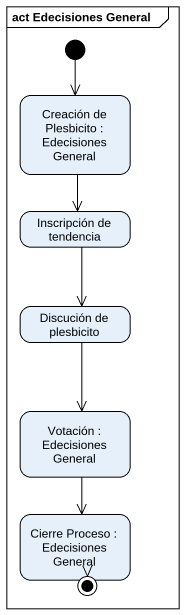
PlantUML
@startuml
mainframe act Edecisiones General
hide empty description
state "Creación de Plesbicito : Edecisiones General" as Creación_de_Plesbicito
state "Inscripción de tendencia" as Inscripción_de_tendencia
state "Discución de plesbicito" as Discución_de_plesbicito
state "Votación : Edecisiones General" as Votación
state "Cierre Proceso : Edecisiones General" as Cierre_Proceso
[*] --> Creación_de_Plesbicito
Creación_de_Plesbicito --> Inscripción_de_tendencia
Inscripción_de_tendencia --> Discución_de_plesbicito
Discución_de_plesbicito --> Votación
Votación --> Cierre_Proceso
Cierre_Proceso --> [*]
@enduml
